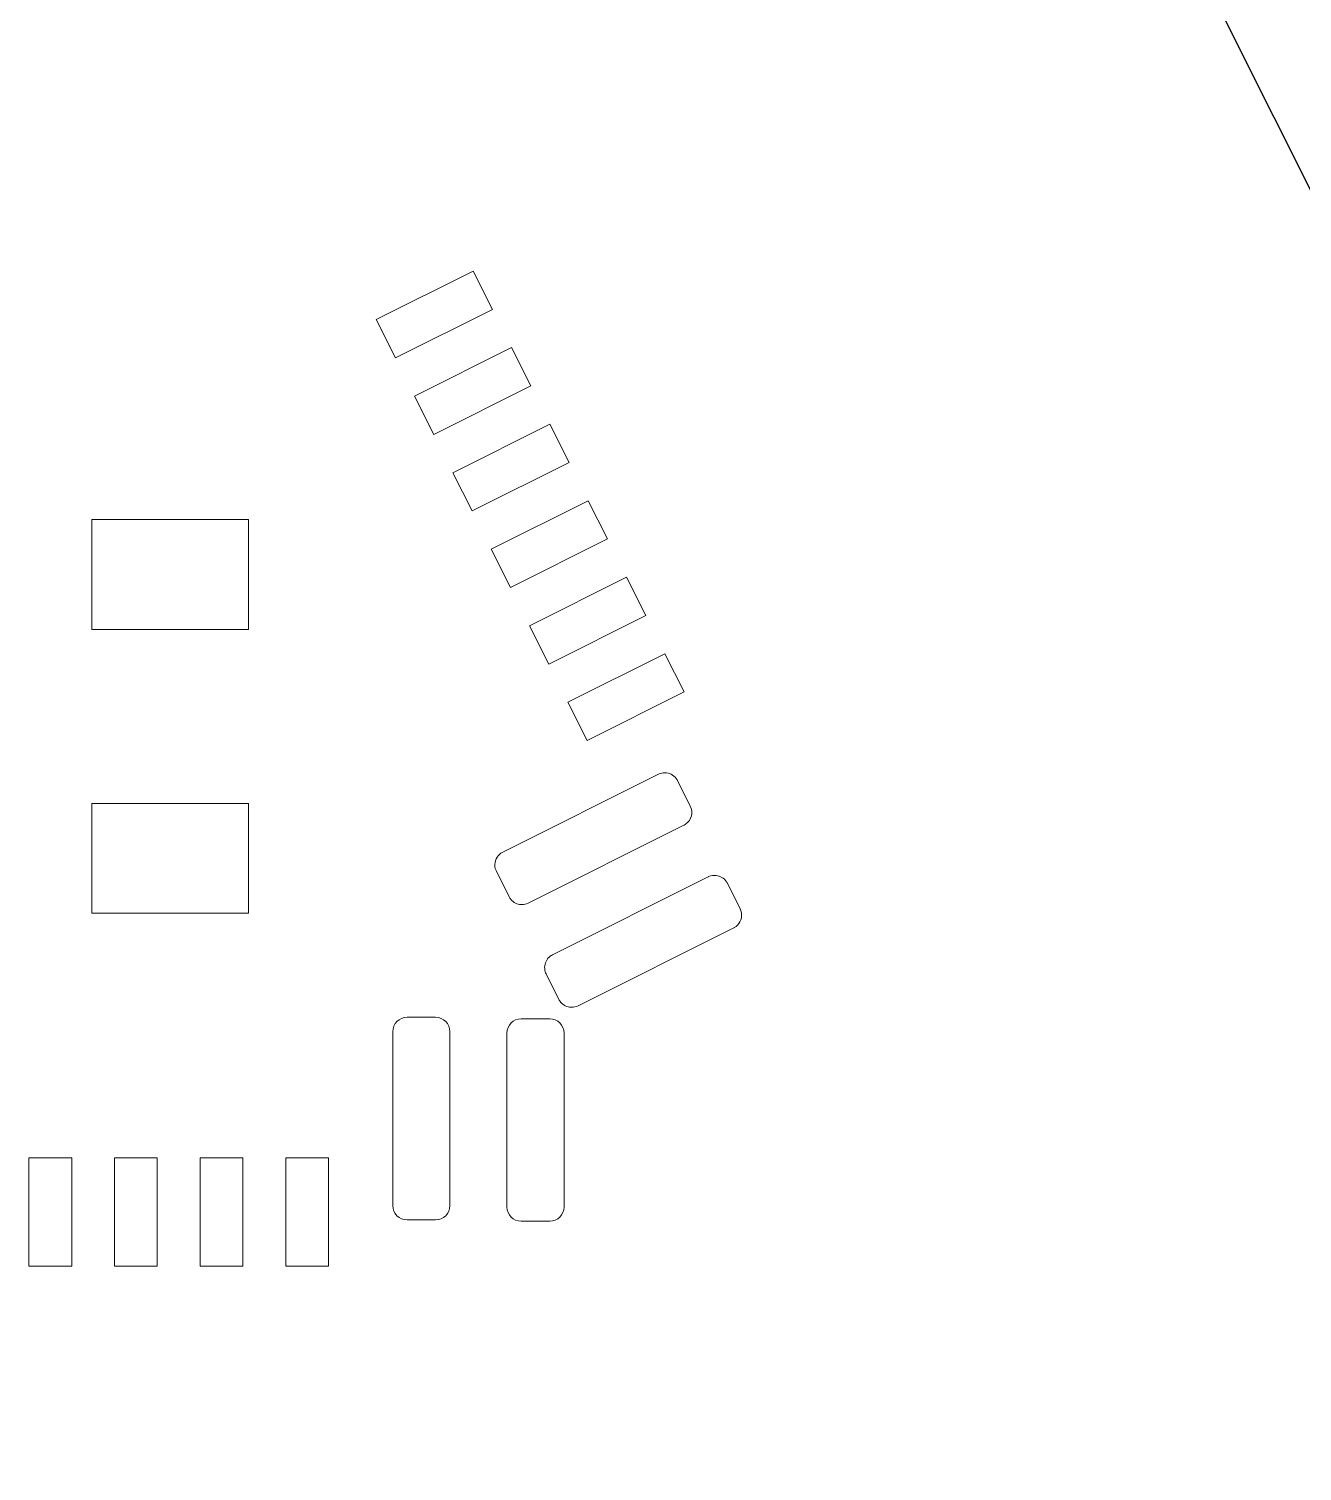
# Model space of a CAD drawing. Header units: inches. Extents: x 70 to 970, y -386 to 214.
# Drawn here: x 762.8 to 807.4, y 115.2 to 165.7 of the extents above; entities that cross this region are included whole.
import ezdxf

# ---------------------------------------------------------------- set-up
doc = ezdxf.new("R2010")
doc.units = ezdxf.units.IN
doc.header["$MEASUREMENT"] = 0

msp = doc.modelspace()

# ---------------------------------------------------------------- linework, layer by layer
at = {"color": 5}
msp.add_line((790.389, 194.625), (836.601, 102.344), dxfattribs=at)
at = {"color": 1, "lineweight": 0}
for p, q in [((778.361, 157.225), (774.963, 155.524)), ((779.033, 155.884), (778.361, 157.225)), ((775.635, 154.182), (779.033, 155.884)), ((774.963, 155.524), (775.635, 154.182)), ((779.704, 154.542), (776.307, 152.841)), ((780.376, 153.201), (779.704, 154.542)), ((776.978, 151.499), (780.376, 153.201)), ((776.307, 152.841), (776.978, 151.499)), ((781.048, 151.859), (777.65, 150.158)), ((781.719, 150.518), (781.048, 151.859)), ((778.321, 148.817), (781.719, 150.518)), ((777.65, 150.158), (778.321, 148.817)), ((782.391, 149.177), (778.993, 147.476)), ((783.063, 147.836), (782.391, 149.177)), ((770.488, 148.514), (764.989, 148.514)), ((764.989, 148.514), (764.989, 144.664)), ((770.488, 144.664), (770.488, 148.514)), ((779.665, 146.134), (783.063, 147.836)), ((778.993, 147.476), (779.665, 146.134)), ((783.734, 146.495), (780.336, 144.793)), ((784.406, 145.154), (783.734, 146.495)), ((781.008, 143.452), (784.406, 145.154)), ((764.989, 144.664), (770.488, 144.664)), ((780.336, 144.793), (781.008, 143.452)), ((785.078, 143.812), (781.68, 142.111)), ((785.749, 142.471), (785.078, 143.812)), ((781.68, 142.111), (782.351, 140.769)), ((782.351, 140.769), (785.749, 142.471)), ((770.488, 138.564), (764.989, 138.564)), ((764.989, 138.564), (764.989, 134.714)), ((770.488, 134.714), (770.488, 138.564)), ((764.989, 134.714), (770.488, 134.714)), ((764.288, 126.144), (762.788, 126.144)), ((762.788, 126.144), (762.788, 122.344)), ((764.288, 122.344), (764.288, 126.144)), ((767.287, 126.144), (765.787, 126.144)), ((765.787, 126.144), (765.787, 122.344)), ((767.287, 122.344), (767.287, 126.144)), ((770.287, 126.144), (768.787, 126.144)), ((768.787, 126.144), (768.787, 122.344)), ((770.287, 122.344), (770.287, 126.144)), ((773.288, 126.144), (771.788, 126.144)), ((771.788, 126.144), (771.788, 122.344)), ((773.288, 122.344), (773.288, 126.144)), ((762.788, 122.344), (764.288, 122.344)), ((765.787, 122.344), (767.287, 122.344)), ((768.787, 122.344), (770.287, 122.344)), ((771.788, 122.344), (773.288, 122.344))]:
    msp.add_line(p, q, dxfattribs=at)
for points in [[(779.395, 136.858), (779.395, 136.858), (784.847, 139.589), (784.847, 139.589)], [(784.847, 139.589), (784.867, 139.598), (784.886, 139.606), (784.906, 139.614)], [(784.906, 139.614), (784.906, 139.614), (784.906, 139.614), (784.907, 139.614)], [(784.907, 139.614), (784.907, 139.614), (784.907, 139.614), (784.907, 139.614)], [(784.907, 139.614), (784.907, 139.614), (784.907, 139.614), (784.907, 139.614)], [(784.907, 139.614), (784.907, 139.614), (784.907, 139.614), (784.908, 139.614)], [(784.908, 139.614), (784.908, 139.614), (784.908, 139.614), (784.909, 139.615)], [(784.909, 139.615), (784.909, 139.615), (784.909, 139.615), (784.909, 139.615)], [(784.909, 139.615), (784.909, 139.615), (784.909, 139.615), (784.91, 139.615)], [(784.91, 139.615), (784.91, 139.615), (784.911, 139.615), (784.911, 139.615)], [(784.911, 139.615), (784.983, 139.64), (785.058, 139.646), (785.13, 139.638)], [(785.13, 139.638), (785.13, 139.638), (785.13, 139.638), (785.13, 139.638)], [(785.13, 139.638), (785.131, 139.638), (785.131, 139.638), (785.131, 139.638)], [(785.131, 139.638), (785.131, 139.638), (785.131, 139.638), (785.131, 139.638)], [(785.131, 139.638), (785.284, 139.619), (785.425, 139.531), (785.505, 139.39)], [(785.505, 139.39), (785.505, 139.389), (785.506, 139.39), (785.506, 139.389)], [(785.506, 139.389), (785.507, 139.388), (785.507, 139.388), (785.507, 139.388)], [(785.507, 139.388), (785.507, 139.387), (785.507, 139.387), (785.507, 139.386)], [(785.507, 139.386), (785.507, 139.386), (785.507, 139.387), (785.508, 139.385)], [(785.508, 139.385), (785.508, 139.385), (785.508, 139.385), (785.509, 139.384)], [(785.509, 139.384), (785.509, 139.384), (785.509, 139.384), (785.509, 139.383)], [(785.509, 139.383), (785.509, 139.383), (785.509, 139.383), (785.51, 139.382)], [(785.51, 139.382), (785.51, 139.381), (785.509, 139.381), (785.511, 139.381)], [(785.51, 139.382), (785.51, 139.382), (785.51, 139.382), (785.51, 139.382)], [(785.511, 139.381), (785.511, 139.38), (785.511, 139.38), (785.511, 139.38)], [(785.511, 139.38), (785.511, 139.38), (785.511, 139.379), (785.511, 139.379)], [(785.511, 139.379), (785.511, 139.379), (785.512, 139.379), (785.512, 139.379)], [(785.512, 139.379), (785.512, 139.379), (785.512, 139.378), (785.512, 139.378)], [(785.512, 139.378), (785.512, 139.378), (785.512, 139.378), (785.512, 139.378)], [(785.512, 139.378), (785.512, 139.378), (785.512, 139.377), (785.512, 139.377)], [(785.512, 139.377), (785.512, 139.377), (785.513, 139.377), (785.513, 139.377)], [(785.513, 139.377), (785.513, 139.377), (785.512, 139.377), (785.513, 139.375)], [(785.513, 139.375), (785.513, 139.375), (785.513, 139.375), (785.513, 139.375)], [(785.513, 139.375), (785.513, 139.375), (785.514, 139.375), (785.514, 139.374)], [(785.514, 139.374), (785.514, 139.374), (785.514, 139.374), (785.514, 139.374)], [(785.514, 139.374), (785.514, 139.374), (785.514, 139.374), (785.514, 139.373)], [(785.514, 139.373), (785.514, 139.373), (785.515, 139.374), (785.515, 139.372)], [(785.515, 139.372), (785.515, 139.372), (785.515, 139.372), (785.515, 139.372)], [(785.515, 139.372), (785.515, 139.372), (785.515, 139.372), (785.515, 139.371)], [(785.515, 139.371), (785.516, 139.371), (785.516, 139.371), (785.516, 139.37)], [(785.516, 139.37), (785.516, 139.37), (785.516, 139.37), (785.516, 139.37)], [(785.516, 139.37), (785.516, 139.37), (785.516, 139.37), (785.517, 139.369)], [(785.517, 139.369), (785.517, 139.369), (785.517, 139.369), (785.517, 139.368)], [(785.517, 139.368), (785.517, 139.368), (785.517, 139.368), (785.517, 139.368)], [(785.517, 139.368), (785.517, 139.368), (785.518, 139.367), (785.518, 139.367)], [(785.518, 139.367), (785.518, 139.367), (785.518, 139.367), (785.518, 139.367)], [(785.518, 139.367), (785.518, 139.366), (785.518, 139.366), (785.518, 139.366)], [(785.518, 139.366), (785.518, 139.366), (785.518, 139.366), (785.519, 139.365)], [(785.519, 139.365), (785.519, 139.365), (785.519, 139.365), (785.519, 139.365)], [(785.519, 139.365), (785.519, 139.365), (785.965, 138.473), (785.965, 138.473)], [(785.966, 138.471), (786.077, 138.25), (786.008, 137.985), (785.815, 137.844)], [(785.965, 138.473), (785.965, 138.472), (785.966, 138.471), (785.966, 138.471)], [(785.743, 137.8), (785.743, 137.8), (780.289, 135.069), (780.289, 135.069)], [(785.744, 137.8), (785.744, 137.8), (785.743, 137.8), (785.743, 137.8)], [(785.743, 137.8), (785.743, 137.8), (785.743, 137.8), (785.743, 137.8)], [(785.745, 137.801), (785.745, 137.801), (785.744, 137.801), (785.744, 137.801)], [(785.744, 137.801), (785.744, 137.801), (785.744, 137.801), (785.744, 137.801)], [(785.744, 137.801), (785.744, 137.801), (785.744, 137.8), (785.744, 137.8)], [(785.746, 137.801), (785.746, 137.801), (785.746, 137.801), (785.745, 137.801)], [(785.745, 137.801), (785.745, 137.801), (785.745, 137.801), (785.745, 137.801)], [(785.745, 137.801), (785.745, 137.801), (785.745, 137.801), (785.745, 137.801)], [(785.747, 137.802), (785.747, 137.802), (785.747, 137.802), (785.746, 137.802)], [(785.746, 137.802), (785.746, 137.802), (785.746, 137.802), (785.746, 137.801)], [(785.748, 137.802), (785.747, 137.802), (785.747, 137.802), (785.747, 137.802)], [(785.749, 137.803), (785.749, 137.803), (785.749, 137.803), (785.748, 137.803)], [(785.748, 137.803), (785.748, 137.803), (785.748, 137.803), (785.748, 137.803)], [(785.748, 137.803), (785.748, 137.803), (785.748, 137.802), (785.748, 137.802)], [(785.75, 137.804), (785.749, 137.803), (785.749, 137.803), (785.749, 137.803)], [(785.751, 137.805), (785.751, 137.804), (785.751, 137.804), (785.75, 137.804)], [(785.75, 137.804), (785.75, 137.804), (785.75, 137.804), (785.75, 137.804)], [(785.752, 137.805), (785.752, 137.805), (785.751, 137.805), (785.751, 137.805)], [(785.751, 137.805), (785.751, 137.805), (785.751, 137.805), (785.751, 137.805)], [(785.753, 137.805), (785.753, 137.805), (785.752, 137.805), (785.752, 137.805)], [(785.752, 137.805), (785.752, 137.805), (785.752, 137.805), (785.752, 137.805)], [(785.754, 137.806), (785.754, 137.806), (785.753, 137.806), (785.753, 137.806)], [(785.753, 137.806), (785.753, 137.806), (785.753, 137.805), (785.753, 137.805)], [(785.753, 137.805), (785.753, 137.805), (785.753, 137.805), (785.753, 137.805)], [(785.755, 137.806), (785.755, 137.806), (785.754, 137.806), (785.754, 137.806)], [(785.754, 137.806), (785.754, 137.806), (785.754, 137.806), (785.754, 137.806)], [(785.754, 137.806), (785.754, 137.806), (785.754, 137.806), (785.754, 137.806)], [(785.756, 137.807), (785.756, 137.807), (785.756, 137.807), (785.755, 137.807)], [(785.755, 137.807), (785.755, 137.807), (785.755, 137.807), (785.755, 137.806)], [(785.755, 137.806), (785.755, 137.806), (785.755, 137.806), (785.755, 137.806)], [(785.757, 137.807), (785.757, 137.807), (785.757, 137.807), (785.756, 137.807)], [(785.756, 137.807), (785.756, 137.807), (785.756, 137.807), (785.756, 137.807)], [(785.756, 137.807), (785.756, 137.807), (785.756, 137.807), (785.756, 137.807)], [(785.758, 137.808), (785.758, 137.808), (785.758, 137.808), (785.757, 137.808)], [(785.757, 137.808), (785.757, 137.808), (785.757, 137.808), (785.757, 137.808)], [(785.757, 137.808), (785.757, 137.808), (785.757, 137.808), (785.757, 137.807)], [(785.759, 137.809), (785.759, 137.808), (785.759, 137.808), (785.758, 137.808)], [(785.758, 137.808), (785.758, 137.808), (785.758, 137.808), (785.758, 137.808)], [(785.76, 137.809), (785.759, 137.809), (785.759, 137.809), (785.759, 137.809)], [(785.761, 137.81), (785.761, 137.81), (785.761, 137.81), (785.76, 137.809)], [(785.76, 137.809), (785.76, 137.809), (785.76, 137.809), (785.76, 137.809)], [(785.762, 137.81), (785.761, 137.81), (785.761, 137.81), (785.761, 137.81)], [(785.763, 137.81), (785.762, 137.81), (785.762, 137.81), (785.762, 137.81)], [(785.764, 137.811), (785.764, 137.811), (785.764, 137.811), (785.763, 137.811)], [(785.763, 137.811), (785.763, 137.811), (785.764, 137.811), (785.763, 137.811)], [(785.763, 137.811), (785.763, 137.811), (785.763, 137.81), (785.763, 137.81)], [(785.765, 137.812), (785.764, 137.811), (785.764, 137.811), (785.764, 137.811)], [(785.764, 137.811), (785.764, 137.811), (785.764, 137.811), (785.764, 137.811)], [(785.766, 137.812), (785.766, 137.812), (785.765, 137.812), (785.765, 137.812)], [(785.765, 137.812), (785.765, 137.812), (785.765, 137.812), (785.765, 137.812)], [(785.765, 137.812), (785.765, 137.812), (785.765, 137.812), (785.765, 137.812)], [(785.767, 137.813), (785.766, 137.813), (785.766, 137.812), (785.766, 137.812)], [(785.768, 137.813), (785.767, 137.813), (785.767, 137.813), (785.767, 137.813)], [(785.767, 137.813), (785.767, 137.813), (785.767, 137.813), (785.767, 137.813)], [(785.767, 137.813), (785.767, 137.813), (785.767, 137.813), (785.767, 137.813)], [(785.769, 137.814), (785.768, 137.814), (785.768, 137.814), (785.768, 137.814)], [(785.768, 137.814), (785.768, 137.814), (785.768, 137.813), (785.768, 137.813)], [(785.77, 137.814), (785.769, 137.814), (785.769, 137.814), (785.769, 137.814)], [(785.769, 137.814), (785.769, 137.814), (785.769, 137.814), (785.769, 137.814)], [(785.769, 137.814), (785.769, 137.814), (785.769, 137.814), (785.769, 137.814)], [(785.771, 137.815), (785.77, 137.815), (785.77, 137.815), (785.77, 137.815)], [(785.77, 137.815), (785.77, 137.815), (785.77, 137.814), (785.77, 137.814)], [(785.772, 137.816), (785.771, 137.816), (785.771, 137.816), (785.771, 137.816)], [(785.771, 137.816), (785.771, 137.816), (785.771, 137.816), (785.771, 137.816)], [(785.771, 137.816), (785.771, 137.815), (785.771, 137.815), (785.771, 137.815)], [(785.773, 137.817), (785.773, 137.817), (785.772, 137.817), (785.772, 137.816)], [(785.772, 137.816), (785.772, 137.816), (785.772, 137.816), (785.772, 137.816)], [(785.774, 137.817), (785.773, 137.817), (785.773, 137.817), (785.773, 137.817)], [(785.775, 137.818), (785.774, 137.818), (785.774, 137.817), (785.774, 137.817)], [(785.774, 137.817), (785.774, 137.817), (785.774, 137.817), (785.774, 137.817)], [(785.774, 137.817), (785.774, 137.817), (785.774, 137.817), (785.774, 137.817)], [(785.776, 137.818), (785.775, 137.818), (785.775, 137.818), (785.775, 137.818)], [(785.775, 137.818), (785.775, 137.818), (785.775, 137.818), (785.775, 137.818)], [(785.777, 137.819), (785.776, 137.819), (785.776, 137.818), (785.776, 137.818)], [(785.776, 137.818), (785.776, 137.818), (785.776, 137.818), (785.776, 137.818)], [(785.778, 137.819), (785.777, 137.819), (785.777, 137.819), (785.777, 137.819)], [(785.777, 137.819), (785.777, 137.819), (785.777, 137.819), (785.777, 137.819)], [(785.777, 137.819), (785.777, 137.819), (785.777, 137.819), (785.777, 137.819)], [(785.779, 137.82), (785.778, 137.82), (785.778, 137.82), (785.778, 137.82)], [(785.778, 137.82), (785.778, 137.82), (785.778, 137.819), (785.778, 137.819)], [(785.78, 137.821), (785.78, 137.821), (785.78, 137.821), (785.779, 137.82)], [(785.779, 137.82), (785.779, 137.82), (785.779, 137.82), (785.779, 137.82)], [(785.779, 137.82), (785.779, 137.82), (785.779, 137.82), (785.779, 137.82)], [(785.781, 137.821), (785.781, 137.821), (785.781, 137.821), (785.78, 137.821)], [(785.78, 137.821), (785.78, 137.821), (785.78, 137.821), (785.78, 137.821)], [(785.782, 137.822), (785.782, 137.822), (785.782, 137.822), (785.781, 137.822)], [(785.781, 137.822), (785.781, 137.822), (785.781, 137.822), (785.781, 137.821)], [(785.783, 137.822), (785.783, 137.822), (785.783, 137.822), (785.782, 137.822)], [(785.782, 137.822), (785.782, 137.822), (785.782, 137.822), (785.782, 137.822)], [(785.784, 137.823), (785.784, 137.823), (785.784, 137.823), (785.783, 137.823)], [(785.783, 137.823), (785.783, 137.823), (785.783, 137.823), (785.783, 137.822)], [(785.785, 137.823), (785.785, 137.823), (785.785, 137.823), (785.784, 137.823)], [(785.784, 137.823), (785.784, 137.823), (785.784, 137.823), (785.784, 137.823)], [(785.786, 137.824), (785.786, 137.824), (785.786, 137.824), (785.785, 137.824)], [(785.785, 137.824), (785.785, 137.824), (785.785, 137.824), (785.785, 137.823)], [(785.787, 137.825), (785.786, 137.825), (785.786, 137.825), (785.786, 137.824)], [(785.786, 137.824), (785.786, 137.824), (785.786, 137.824), (785.786, 137.824)], [(785.788, 137.826), (785.788, 137.826), (785.787, 137.826), (785.787, 137.825)], [(785.787, 137.825), (785.787, 137.825), (785.787, 137.825), (785.787, 137.825)], [(785.787, 137.825), (785.787, 137.825), (785.787, 137.825), (785.787, 137.825)], [(785.789, 137.826), (785.789, 137.826), (785.788, 137.826), (785.788, 137.826)], [(785.788, 137.826), (785.788, 137.826), (785.788, 137.826), (785.788, 137.826)], [(785.788, 137.826), (785.788, 137.826), (785.788, 137.826), (785.788, 137.826)], [(785.79, 137.827), (785.79, 137.827), (785.789, 137.827), (785.789, 137.827)], [(785.789, 137.827), (785.789, 137.827), (785.789, 137.827), (785.789, 137.827)], [(785.789, 137.827), (785.789, 137.826), (785.789, 137.826), (785.789, 137.826)], [(785.791, 137.828), (785.791, 137.828), (785.79, 137.827), (785.79, 137.827)], [(785.79, 137.827), (785.79, 137.827), (785.79, 137.827), (785.79, 137.827)], [(785.79, 137.827), (785.79, 137.827), (785.79, 137.827), (785.79, 137.827)], [(785.792, 137.828), (785.791, 137.828), (785.791, 137.828), (785.791, 137.828)], [(785.791, 137.828), (785.791, 137.828), (785.791, 137.828), (785.791, 137.828)], [(785.793, 137.829), (785.793, 137.829), (785.793, 137.829), (785.792, 137.829)], [(785.792, 137.829), (785.792, 137.829), (785.792, 137.828), (785.792, 137.828)], [(785.794, 137.829), (785.794, 137.829), (785.794, 137.829), (785.793, 137.829)], [(785.795, 137.83), (785.794, 137.83), (785.794, 137.83), (785.794, 137.83)], [(785.794, 137.83), (785.794, 137.83), (785.794, 137.829), (785.794, 137.829)], [(785.796, 137.831), (785.796, 137.831), (785.795, 137.831), (785.795, 137.83)], [(785.795, 137.83), (785.795, 137.83), (785.795, 137.83), (785.795, 137.83)], [(785.797, 137.831), (785.797, 137.831), (785.797, 137.831), (785.796, 137.831)], [(785.796, 137.831), (785.796, 137.831), (785.796, 137.831), (785.796, 137.831)], [(785.796, 137.831), (785.796, 137.831), (785.796, 137.831), (785.796, 137.831)], [(785.798, 137.832), (785.798, 137.832), (785.797, 137.832), (785.797, 137.832)], [(785.797, 137.832), (785.797, 137.832), (785.797, 137.832), (785.797, 137.832)], [(785.797, 137.832), (785.797, 137.831), (785.797, 137.831), (785.797, 137.831)], [(785.799, 137.833), (785.798, 137.832), (785.798, 137.832), (785.798, 137.832)], [(785.798, 137.832), (785.798, 137.832), (785.798, 137.832), (785.798, 137.832)], [(785.8, 137.833), (785.799, 137.833), (785.799, 137.833), (785.799, 137.833)], [(785.799, 137.833), (785.799, 137.833), (785.799, 137.833), (785.799, 137.833)], [(785.801, 137.834), (785.801, 137.834), (785.801, 137.834), (785.8, 137.834)], [(785.8, 137.834), (785.8, 137.834), (785.8, 137.833), (785.8, 137.833)], [(785.802, 137.835), (785.801, 137.834), (785.801, 137.834), (785.801, 137.834)], [(785.801, 137.834), (785.801, 137.834), (785.801, 137.834), (785.801, 137.834)], [(785.803, 137.836), (785.803, 137.836), (785.802, 137.836), (785.802, 137.835)], [(785.802, 137.835), (785.802, 137.835), (785.802, 137.835), (785.802, 137.835)], [(785.802, 137.835), (785.802, 137.835), (785.802, 137.835), (785.802, 137.835)], [(785.804, 137.836), (785.804, 137.836), (785.803, 137.836), (785.803, 137.836)], [(785.803, 137.836), (785.803, 137.836), (785.803, 137.836), (785.803, 137.836)], [(785.805, 137.837), (785.804, 137.837), (785.804, 137.837), (785.804, 137.837)], [(785.804, 137.837), (785.804, 137.837), (785.804, 137.836), (785.804, 137.836)], [(785.804, 137.836), (785.804, 137.836), (785.804, 137.836), (785.804, 137.836)], [(785.806, 137.838), (785.805, 137.837), (785.805, 137.837), (785.805, 137.837)], [(785.805, 137.837), (785.805, 137.837), (785.805, 137.837), (785.805, 137.837)], [(785.807, 137.838), (785.807, 137.838), (785.807, 137.838), (785.806, 137.838)], [(785.806, 137.838), (785.806, 137.838), (785.806, 137.838), (785.806, 137.838)], [(785.808, 137.839), (785.808, 137.839), (785.808, 137.839), (785.807, 137.839)], [(785.807, 137.839), (785.807, 137.839), (785.807, 137.839), (785.807, 137.838)], [(785.809, 137.84), (785.809, 137.84), (785.808, 137.839), (785.808, 137.839)], [(785.808, 137.839), (785.808, 137.839), (785.808, 137.839), (785.808, 137.839)], [(785.81, 137.841), (785.81, 137.84), (785.81, 137.84), (785.809, 137.84)], [(785.809, 137.84), (785.809, 137.84), (785.809, 137.839), (785.809, 137.84)], [(785.811, 137.841), (785.81, 137.841), (785.81, 137.841), (785.81, 137.841)], [(785.812, 137.842), (785.812, 137.842), (785.811, 137.842), (785.811, 137.842)], [(785.811, 137.842), (785.811, 137.842), (785.812, 137.842), (785.811, 137.841)], [(785.813, 137.842), (785.813, 137.842), (785.812, 137.842), (785.812, 137.842)], [(785.812, 137.842), (785.812, 137.842), (785.812, 137.842), (785.812, 137.842)], [(785.814, 137.843), (785.814, 137.843), (785.813, 137.843), (785.813, 137.843)], [(785.813, 137.843), (785.813, 137.843), (785.813, 137.843), (785.813, 137.842)], [(785.815, 137.844), (785.814, 137.844), (785.814, 137.843), (785.814, 137.843)], [(779.117, 136.429), (779.124, 136.605), (779.224, 136.772), (779.393, 136.857)], [(779.393, 136.857), (779.394, 136.857), (779.394, 136.857), (779.395, 136.858)], [(779.117, 136.423), (779.117, 136.425), (779.117, 136.427), (779.117, 136.429)], [(779.117, 136.422), (779.117, 136.423), (779.117, 136.423), (779.117, 136.423)], [(779.117, 136.421), (779.117, 136.421), (779.117, 136.421), (779.117, 136.422)], [(779.117, 136.422), (779.117, 136.422), (779.117, 136.422), (779.117, 136.422)], [(779.117, 136.42), (779.117, 136.42), (779.117, 136.421), (779.117, 136.421)], [(779.117, 136.419), (779.117, 136.42), (779.117, 136.42), (779.117, 136.42)], [(779.117, 136.42), (779.117, 136.42), (779.117, 136.42), (779.117, 136.42)], [(779.117, 136.418), (779.117, 136.418), (779.117, 136.418), (779.117, 136.419)], [(779.117, 136.419), (779.117, 136.419), (779.117, 136.419), (779.117, 136.419)], [(779.117, 136.417), (779.117, 136.417), (779.117, 136.418), (779.117, 136.418)], [(779.117, 136.416), (779.117, 136.416), (779.117, 136.417), (779.117, 136.417)], [(779.117, 136.415), (779.117, 136.416), (779.117, 136.416), (779.117, 136.416)], [(779.117, 136.416), (779.117, 136.416), (779.117, 136.416), (779.117, 136.416)], [(779.117, 136.414), (779.117, 136.414), (779.117, 136.414), (779.117, 136.415)], [(779.117, 136.415), (779.117, 136.415), (779.117, 136.415), (779.117, 136.415)], [(779.117, 136.413), (779.117, 136.413), (779.117, 136.414), (779.117, 136.414)], [(779.117, 136.414), (779.117, 136.414), (779.117, 136.414), (779.117, 136.414)], [(779.117, 136.412), (779.117, 136.412), (779.117, 136.412), (779.117, 136.413)], [(779.117, 136.413), (779.117, 136.413), (779.117, 136.413), (779.117, 136.413)], [(779.117, 136.413), (779.117, 136.413), (779.117, 136.413), (779.117, 136.413)], [(779.117, 136.411), (779.117, 136.411), (779.117, 136.411), (779.117, 136.412)], [(779.117, 136.412), (779.117, 136.412), (779.117, 136.412), (779.117, 136.412)], [(779.117, 136.41), (779.117, 136.411), (779.117, 136.411), (779.117, 136.411)], [(779.117, 136.409), (779.117, 136.409), (779.117, 136.41), (779.117, 136.41)], [(779.117, 136.41), (779.117, 136.41), (779.117, 136.41), (779.117, 136.41)], [(779.117, 136.41), (779.117, 136.41), (779.117, 136.41), (779.117, 136.41)], [(779.117, 136.408), (779.117, 136.408), (779.117, 136.408), (779.117, 136.409)], [(779.117, 136.409), (779.117, 136.409), (779.117, 136.409), (779.117, 136.409)], [(779.117, 136.409), (779.117, 136.409), (779.117, 136.409), (779.117, 136.409)], [(779.117, 136.407), (779.117, 136.408), (779.117, 136.408), (779.117, 136.408)], [(779.117, 136.408), (779.117, 136.408), (779.117, 136.408), (779.117, 136.408)], [(779.117, 136.406), (779.117, 136.406), (779.117, 136.407), (779.117, 136.407)], [(779.117, 136.407), (779.117, 136.407), (779.117, 136.407), (779.117, 136.407)], [(779.117, 136.405), (779.117, 136.405), (779.117, 136.406), (779.117, 136.406)], [(779.117, 136.406), (779.117, 136.406), (779.117, 136.406), (779.117, 136.406)], [(779.117, 136.406), (779.117, 136.406), (779.117, 136.406), (779.117, 136.406)], [(779.117, 136.404), (779.117, 136.404), (779.117, 136.404), (779.117, 136.405)], [(779.117, 136.405), (779.117, 136.405), (779.117, 136.405), (779.117, 136.405)], [(779.117, 136.405), (779.117, 136.405), (779.117, 136.405), (779.117, 136.405)], [(779.117, 136.403), (779.117, 136.404), (779.117, 136.404), (779.117, 136.404)], [(779.117, 136.402), (779.117, 136.402), (779.117, 136.403), (779.117, 136.403)], [(779.117, 136.403), (779.117, 136.403), (779.117, 136.403), (779.117, 136.403)], [(779.117, 136.403), (779.117, 136.403), (779.117, 136.403), (779.117, 136.403)], [(779.117, 136.401), (779.117, 136.401), (779.117, 136.401), (779.117, 136.402)], [(779.117, 136.402), (779.117, 136.402), (779.117, 136.402), (779.117, 136.402)], [(779.117, 136.4), (779.117, 136.4), (779.117, 136.4), (779.117, 136.401)], [(779.117, 136.401), (779.117, 136.401), (779.117, 136.401), (779.117, 136.401)], [(779.117, 136.399), (779.117, 136.399), (779.117, 136.4), (779.117, 136.4)], [(779.117, 136.4), (779.117, 136.4), (779.117, 136.4), (779.117, 136.4)], [(779.117, 136.398), (779.117, 136.398), (779.117, 136.398), (779.117, 136.399)], [(779.117, 136.399), (779.117, 136.399), (779.117, 136.399), (779.117, 136.399)], [(779.117, 136.399), (779.117, 136.399), (779.117, 136.399), (779.117, 136.399)], [(779.117, 136.397), (779.117, 136.397), (779.117, 136.397), (779.117, 136.398)], [(779.117, 136.398), (779.117, 136.398), (779.117, 136.398), (779.117, 136.398)], [(779.117, 136.396), (779.117, 136.396), (779.117, 136.396), (779.117, 136.397)], [(779.117, 136.395), (779.117, 136.395), (779.117, 136.396), (779.117, 136.396)], [(779.117, 136.396), (779.117, 136.396), (779.117, 136.396), (779.117, 136.396)], [(779.117, 136.394), (779.117, 136.395), (779.117, 136.395), (779.117, 136.395)], [(779.117, 136.395), (779.117, 136.395), (779.117, 136.395), (779.117, 136.395)], [(779.117, 136.393), (779.117, 136.393), (779.117, 136.393), (779.117, 136.394)], [(779.117, 136.394), (779.117, 136.394), (779.117, 136.394), (779.117, 136.394)], [(779.117, 136.391), (779.117, 136.392), (779.117, 136.392), (779.117, 136.393)], [(779.118, 136.388), (779.118, 136.389), (779.117, 136.39), (779.117, 136.391)], [(779.117, 136.391), (779.117, 136.391), (779.117, 136.391), (779.117, 136.391)], [(779.17, 136.186), (779.138, 136.251), (779.12, 136.32), (779.118, 136.388)], [(779.171, 136.185), (779.17, 136.185), (779.17, 136.186), (779.17, 136.186)], [(779.617, 135.293), (779.617, 135.293), (779.171, 136.185), (779.171, 136.185)], [(786.616, 136), (786.698, 136.036), (786.784, 136.047), (786.866, 136.04)], [(786.866, 136.04), (786.866, 136.04), (786.867, 136.04), (786.867, 136.04)], [(786.867, 136.04), (786.867, 136.04), (786.866, 136.04), (786.868, 136.04)], [(786.868, 136.04), (787.013, 136.025), (787.149, 135.947), (787.234, 135.819)], [(781.141, 133.258), (781.141, 133.258), (786.594, 135.99), (786.594, 135.99)], [(786.594, 135.99), (786.594, 135.99), (786.594, 135.99), (786.594, 135.99)], [(786.594, 135.99), (786.594, 135.99), (786.594, 135.99), (786.595, 135.99)], [(786.595, 135.99), (786.595, 135.99), (786.596, 135.99), (786.596, 135.99)], [(786.596, 135.99), (786.596, 135.99), (786.596, 135.99), (786.596, 135.991)], [(786.596, 135.991), (786.596, 135.991), (786.596, 135.991), (786.597, 135.991)], [(786.597, 135.991), (786.597, 135.991), (786.597, 135.991), (786.597, 135.991)], [(786.597, 135.991), (786.597, 135.991), (786.598, 135.991), (786.598, 135.991)], [(786.598, 135.991), (786.598, 135.991), (786.598, 135.992), (786.598, 135.992)], [(786.598, 135.992), (786.599, 135.992), (786.599, 135.992), (786.599, 135.992)], [(786.6, 135.992), (786.6, 135.992), (786.599, 135.993), (786.601, 135.993)], [(786.599, 135.992), (786.599, 135.992), (786.599, 135.992), (786.6, 135.992)], [(786.601, 135.993), (786.601, 135.993), (786.601, 135.993), (786.601, 135.993)], [(786.601, 135.993), (786.601, 135.993), (786.602, 135.993), (786.602, 135.993)], [(786.602, 135.993), (786.602, 135.993), (786.602, 135.994), (786.602, 135.994)], [(786.602, 135.994), (786.602, 135.994), (786.602, 135.994), (786.603, 135.994)], [(786.603, 135.994), (786.603, 135.994), (786.603, 135.994), (786.603, 135.994)], [(786.603, 135.994), (786.603, 135.994), (786.603, 135.994), (786.603, 135.994)], [(786.603, 135.994), (786.604, 135.994), (786.604, 135.994), (786.604, 135.994)], [(786.604, 135.994), (786.604, 135.994), (786.604, 135.994), (786.604, 135.995)], [(786.604, 135.995), (786.604, 135.995), (786.605, 135.995), (786.605, 135.995)], [(786.605, 135.995), (786.605, 135.995), (786.605, 135.995), (786.605, 135.995)], [(786.605, 135.995), (786.606, 135.995), (786.605, 135.995), (786.606, 135.995)], [(786.606, 135.995), (786.606, 135.995), (786.607, 135.995), (786.607, 135.996)], [(786.607, 135.996), (786.607, 135.996), (786.607, 135.996), (786.607, 135.996)], [(786.607, 135.996), (786.607, 135.996), (786.607, 135.996), (786.608, 135.996)], [(786.608, 135.996), (786.608, 135.996), (786.608, 135.997), (786.608, 135.997)], [(786.608, 135.997), (786.608, 135.997), (786.609, 135.997), (786.609, 135.997)], [(786.608, 135.996), (786.608, 135.996), (786.608, 135.996), (786.608, 135.996)], [(786.609, 135.997), (786.609, 135.997), (786.609, 135.997), (786.609, 135.997)], [(786.609, 135.997), (786.609, 135.997), (786.609, 135.997), (786.61, 135.997)], [(786.61, 135.997), (786.61, 135.997), (786.61, 135.998), (786.61, 135.998)], [(786.61, 135.998), (786.611, 135.998), (786.611, 135.998), (786.611, 135.998)], [(786.61, 135.997), (786.61, 135.997), (786.61, 135.997), (786.61, 135.997)], [(786.611, 135.998), (786.611, 135.998), (786.611, 135.998), (786.611, 135.998)], [(786.611, 135.998), (786.611, 135.998), (786.612, 135.998), (786.612, 135.998)], [(786.612, 135.998), (786.613, 135.999), (786.613, 135.999), (786.613, 135.999)], [(786.612, 135.998), (786.612, 135.998), (786.612, 135.998), (786.612, 135.998)], [(786.613, 135.999), (786.613, 135.999), (786.613, 135.999), (786.613, 135.999)], [(786.615, 136), (786.615, 136), (786.615, 136), (786.615, 136)], [(786.615, 136), (786.615, 136), (786.616, 136), (786.616, 136)], [(787.234, 135.819), (787.235, 135.819), (787.235, 135.818), (787.235, 135.818)], [(787.235, 135.818), (787.235, 135.818), (787.235, 135.818), (787.236, 135.817)], [(787.236, 135.817), (787.236, 135.817), (787.236, 135.817), (787.236, 135.817)], [(787.236, 135.817), (787.236, 135.817), (787.236, 135.817), (787.236, 135.816)], [(787.236, 135.816), (787.236, 135.816), (787.237, 135.816), (787.237, 135.815)], [(787.237, 135.815), (787.237, 135.815), (787.237, 135.815), (787.237, 135.815)], [(787.237, 135.815), (787.237, 135.815), (787.237, 135.815), (787.237, 135.815)], [(787.237, 135.815), (787.237, 135.814), (787.237, 135.814), (787.237, 135.814)], [(787.237, 135.814), (787.238, 135.814), (787.238, 135.814), (787.238, 135.814)], [(787.238, 135.814), (787.238, 135.814), (787.238, 135.813), (787.238, 135.813)], [(787.238, 135.813), (787.239, 135.813), (787.238, 135.812), (787.239, 135.812)], [(787.239, 135.812), (787.239, 135.812), (787.239, 135.812), (787.239, 135.812)], [(787.239, 135.812), (787.239, 135.812), (787.239, 135.812), (787.239, 135.811)], [(787.239, 135.811), (787.239, 135.811), (787.24, 135.811), (787.24, 135.811)], [(787.24, 135.811), (787.24, 135.81), (787.24, 135.81), (787.24, 135.81)], [(787.24, 135.81), (787.24, 135.81), (787.24, 135.81), (787.241, 135.809)], [(787.241, 135.809), (787.241, 135.809), (787.241, 135.809), (787.241, 135.808)], [(787.241, 135.808), (787.241, 135.808), (787.241, 135.808), (787.241, 135.808)], [(787.241, 135.808), (787.241, 135.808), (787.242, 135.807), (787.242, 135.807)], [(787.242, 135.807), (787.242, 135.807), (787.242, 135.807), (787.242, 135.807)], [(787.242, 135.807), (787.242, 135.807), (787.243, 135.807), (787.243, 135.806)], [(787.243, 135.806), (787.243, 135.806), (787.242, 135.806), (787.243, 135.805)], [(787.243, 135.805), (787.243, 135.805), (787.243, 135.805), (787.243, 135.805)], [(787.243, 135.805), (787.244, 135.804), (787.244, 135.805), (787.244, 135.804)], [(787.244, 135.804), (787.244, 135.804), (787.244, 135.804), (787.244, 135.803)], [(787.244, 135.803), (787.244, 135.803), (787.244, 135.803), (787.245, 135.803)], [(787.245, 135.803), (787.245, 135.802), (787.245, 135.802), (787.245, 135.802)], [(787.245, 135.802), (787.245, 135.802), (787.246, 135.801), (787.246, 135.801)], [(787.246, 135.801), (787.246, 135.801), (787.246, 135.8), (787.246, 135.8)], [(787.246, 135.8), (787.246, 135.8), (787.246, 135.8), (787.246, 135.8)], [(787.246, 135.8), (787.246, 135.8), (787.247, 135.8), (787.247, 135.799)], [(787.247, 135.799), (787.247, 135.799), (787.246, 135.8), (787.247, 135.798)], [(787.247, 135.798), (787.248, 135.798), (787.248, 135.797), (787.248, 135.797)], [(787.248, 135.797), (787.248, 135.797), (787.248, 135.797), (787.248, 135.796)], [(787.248, 135.796), (787.249, 135.796), (787.249, 135.795), (787.249, 135.795)], [(787.249, 135.795), (787.249, 135.795), (787.249, 135.795), (787.249, 135.795)], [(787.249, 135.795), (787.249, 135.795), (787.25, 135.794), (787.25, 135.794)], [(787.25, 135.794), (787.25, 135.794), (787.25, 135.794), (787.25, 135.794)], [(787.25, 135.794), (787.25, 135.794), (787.25, 135.794), (787.251, 135.793)], [(787.251, 135.793), (787.251, 135.792), (787.251, 135.792), (787.251, 135.792)], [(787.251, 135.792), (787.251, 135.792), (787.251, 135.792), (787.251, 135.792)], [(787.251, 135.792), (787.251, 135.791), (787.252, 135.791), (787.252, 135.791)], [(787.252, 135.791), (787.252, 135.79), (787.252, 135.79), (787.253, 135.789)], [(787.253, 135.789), (787.253, 135.789), (787.253, 135.789), (787.253, 135.789)], [(787.253, 135.789), (787.253, 135.788), (787.253, 135.789), (787.254, 135.788)], [(787.254, 135.788), (787.254, 135.788), (787.254, 135.787), (787.254, 135.787)], [(787.254, 135.787), (787.254, 135.787), (787.254, 135.787), (787.254, 135.786)], [(787.254, 135.786), (787.254, 135.786), (787.255, 135.786), (787.255, 135.786)], [(787.255, 135.786), (787.255, 135.786), (787.254, 135.786), (787.255, 135.785)], [(787.255, 135.785), (787.255, 135.784), (787.256, 135.784), (787.256, 135.784)], [(787.256, 135.784), (787.256, 135.784), (787.255, 135.783), (787.256, 135.783)], [(787.256, 135.783), (787.256, 135.783), (787.256, 135.783), (787.256, 135.783)], [(787.256, 135.783), (787.257, 135.782), (787.257, 135.782), (787.257, 135.782)], [(787.257, 135.782), (787.257, 135.782), (787.257, 135.782), (787.257, 135.782)], [(787.257, 135.782), (787.257, 135.781), (787.257, 135.781), (787.257, 135.781)], [(787.257, 135.781), (787.257, 135.781), (787.257, 135.781), (787.257, 135.781)], [(787.257, 135.781), (787.258, 135.78), (787.258, 135.779), (787.258, 135.779)], [(787.258, 135.779), (787.258, 135.779), (787.258, 135.779), (787.258, 135.779)], [(787.258, 135.779), (787.258, 135.779), (787.258, 135.778), (787.258, 135.778)], [(787.258, 135.778), (787.259, 135.778), (787.259, 135.779), (787.259, 135.777)], [(787.259, 135.777), (787.259, 135.777), (787.259, 135.777), (787.259, 135.777)], [(787.259, 135.777), (787.259, 135.777), (787.259, 135.777), (787.26, 135.776)], [(787.26, 135.776), (787.26, 135.776), (787.26, 135.776), (787.26, 135.775)], [(787.26, 135.775), (787.26, 135.775), (787.26, 135.775), (787.26, 135.775)], [(787.26, 135.775), (787.26, 135.775), (787.26, 135.775), (787.261, 135.774)], [(787.261, 135.774), (787.261, 135.774), (787.261, 135.775), (787.261, 135.773)], [(787.261, 135.773), (787.261, 135.773), (787.261, 135.773), (787.261, 135.773)], [(787.261, 135.773), (787.261, 135.773), (787.261, 135.773), (787.262, 135.772)], [(787.262, 135.772), (787.262, 135.772), (787.262, 135.772), (787.262, 135.771)], [(787.262, 135.771), (787.262, 135.771), (787.262, 135.771), (787.262, 135.771)], [(787.262, 135.771), (787.262, 135.771), (787.263, 135.771), (787.263, 135.771)], [(787.263, 135.771), (787.263, 135.77), (787.263, 135.769), (787.263, 135.769)], [(787.263, 135.769), (787.264, 135.769), (787.264, 135.769), (787.264, 135.769)], [(787.264, 135.769), (787.264, 135.769), (787.264, 135.768), (787.264, 135.768)], [(787.264, 135.768), (787.264, 135.768), (787.264, 135.768), (787.264, 135.768)], [(787.264, 135.768), (787.264, 135.768), (787.264, 135.767), (787.264, 135.767)], [(787.264, 135.767), (787.265, 135.767), (787.265, 135.767), (787.265, 135.767)], [(787.265, 135.767), (787.265, 135.767), (787.265, 135.767), (787.265, 135.766)], [(787.265, 135.766), (787.265, 135.766), (787.265, 135.766), (787.265, 135.766)], [(787.265, 135.766), (787.265, 135.766), (787.712, 134.872), (787.712, 134.872)], [(779.617, 135.292), (779.617, 135.292), (779.617, 135.293), (779.617, 135.293)], [(779.678, 135.199), (779.655, 135.227), (779.634, 135.258), (779.617, 135.292)], [(779.678, 135.198), (779.678, 135.199), (779.678, 135.199), (779.678, 135.199)], [(779.679, 135.198), (779.679, 135.198), (779.679, 135.198), (779.678, 135.198)], [(779.679, 135.197), (779.679, 135.197), (779.679, 135.198), (779.679, 135.198)], [(779.68, 135.197), (779.68, 135.197), (779.68, 135.197), (779.679, 135.197)], [(779.679, 135.197), (779.679, 135.197), (779.679, 135.197), (779.679, 135.197)], [(779.681, 135.196), (779.681, 135.196), (779.68, 135.195), (779.68, 135.197)], [(779.681, 135.195), (779.681, 135.196), (779.681, 135.196), (779.681, 135.196)], [(780.031, 135.017), (779.897, 135.026), (779.77, 135.089), (779.681, 135.195)], [(779.681, 135.195), (779.681, 135.195), (779.681, 135.195), (779.681, 135.195)], [(780.032, 135.017), (780.032, 135.017), (780.032, 135.017), (780.031, 135.017)], [(780.031, 135.017), (780.031, 135.017), (780.031, 135.017), (780.031, 135.017)], [(780.065, 135.016), (780.054, 135.016), (780.043, 135.016), (780.032, 135.017)], [(780.285, 135.067), (780.214, 135.032), (780.139, 135.016), (780.065, 135.016)], [(780.286, 135.067), (780.285, 135.067), (780.285, 135.067), (780.285, 135.067)], [(780.287, 135.068), (780.287, 135.068), (780.286, 135.068), (780.286, 135.068)], [(780.286, 135.068), (780.286, 135.068), (780.286, 135.067), (780.286, 135.067)], [(780.288, 135.068), (780.287, 135.068), (780.287, 135.068), (780.287, 135.068)], [(780.289, 135.069), (780.289, 135.069), (780.288, 135.069), (780.288, 135.069)], [(780.288, 135.069), (780.288, 135.069), (780.288, 135.068), (780.288, 135.068)], [(787.763, 134.695), (787.781, 134.502), (787.685, 134.309), (787.507, 134.21)], [(787.712, 134.872), (787.712, 134.872), (787.712, 134.872), (787.712, 134.872)], [(787.712, 134.872), (787.712, 134.872), (787.713, 134.871), (787.713, 134.871)], [(787.713, 134.871), (787.713, 134.871), (787.713, 134.871), (787.713, 134.87)], [(787.713, 134.87), (787.713, 134.87), (787.713, 134.87), (787.713, 134.87)], [(787.713, 134.87), (787.713, 134.869), (787.714, 134.869), (787.714, 134.869)], [(787.714, 134.869), (787.736, 134.823), (787.751, 134.776), (787.759, 134.729)], [(787.759, 134.729), (787.759, 134.729), (787.759, 134.728), (787.759, 134.728)], [(787.759, 134.728), (787.759, 134.728), (787.759, 134.728), (787.759, 134.727)], [(787.759, 134.727), (787.759, 134.727), (787.759, 134.727), (787.759, 134.727)], [(787.759, 134.727), (787.759, 134.726), (787.759, 134.726), (787.759, 134.726)], [(787.759, 134.726), (787.759, 134.726), (787.759, 134.726), (787.759, 134.726)], [(787.759, 134.726), (787.759, 134.726), (787.759, 134.725), (787.759, 134.725)], [(787.759, 134.725), (787.76, 134.725), (787.76, 134.725), (787.76, 134.724)], [(787.76, 134.724), (787.76, 134.724), (787.76, 134.724), (787.76, 134.724)], [(787.76, 134.724), (787.76, 134.723), (787.76, 134.723), (787.76, 134.723)], [(787.76, 134.723), (787.76, 134.723), (787.76, 134.723), (787.76, 134.723)], [(787.76, 134.723), (787.76, 134.723), (787.76, 134.722), (787.76, 134.722)], [(787.76, 134.722), (787.76, 134.722), (787.76, 134.722), (787.76, 134.722)], [(787.76, 134.722), (787.76, 134.722), (787.76, 134.721), (787.76, 134.721)], [(787.76, 134.721), (787.76, 134.721), (787.76, 134.721), (787.76, 134.72)], [(787.76, 134.72), (787.76, 134.72), (787.76, 134.721), (787.76, 134.72)], [(787.76, 134.72), (787.76, 134.72), (787.76, 134.72), (787.76, 134.719)], [(787.76, 134.719), (787.76, 134.719), (787.76, 134.719), (787.76, 134.719)], [(787.76, 134.719), (787.76, 134.719), (787.76, 134.719), (787.76, 134.719)], [(787.76, 134.719), (787.76, 134.719), (787.76, 134.718), (787.76, 134.718)], [(787.76, 134.718), (787.76, 134.718), (787.76, 134.718), (787.76, 134.718)], [(787.76, 134.718), (787.761, 134.718), (787.761, 134.718), (787.761, 134.717)], [(787.761, 134.717), (787.761, 134.717), (787.761, 134.717), (787.761, 134.717)], [(787.761, 134.717), (787.761, 134.717), (787.761, 134.717), (787.761, 134.716)], [(787.761, 134.716), (787.761, 134.716), (787.761, 134.716), (787.761, 134.716)], [(787.761, 134.716), (787.761, 134.716), (787.761, 134.716), (787.761, 134.716)], [(787.761, 134.716), (787.761, 134.716), (787.761, 134.715), (787.761, 134.715)], [(787.761, 134.715), (787.761, 134.715), (787.761, 134.715), (787.761, 134.715)], [(787.761, 134.715), (787.761, 134.715), (787.761, 134.715), (787.761, 134.715)], [(787.761, 134.715), (787.761, 134.714), (787.761, 134.714), (787.761, 134.714)], [(787.761, 134.714), (787.761, 134.714), (787.761, 134.714), (787.761, 134.714)], [(787.761, 134.714), (787.761, 134.714), (787.761, 134.714), (787.761, 134.713)], [(787.761, 134.713), (787.761, 134.713), (787.761, 134.714), (787.761, 134.713)], [(787.761, 134.713), (787.761, 134.713), (787.761, 134.712), (787.761, 134.712)], [(787.761, 134.712), (787.761, 134.712), (787.761, 134.712), (787.761, 134.712)], [(787.761, 134.712), (787.761, 134.712), (787.761, 134.712), (787.761, 134.712)], [(787.761, 134.712), (787.761, 134.712), (787.761, 134.711), (787.761, 134.711)], [(787.761, 134.711), (787.761, 134.711), (787.761, 134.711), (787.761, 134.711)], [(787.761, 134.711), (787.761, 134.71), (787.761, 134.71), (787.761, 134.71)], [(787.761, 134.71), (787.762, 134.71), (787.762, 134.71), (787.762, 134.71)], [(787.762, 134.71), (787.762, 134.71), (787.762, 134.71), (787.762, 134.709)], [(787.762, 134.709), (787.762, 134.709), (787.762, 134.709), (787.762, 134.709)], [(787.762, 134.709), (787.762, 134.709), (787.762, 134.709), (787.762, 134.709)], [(787.762, 134.709), (787.762, 134.709), (787.762, 134.708), (787.762, 134.708)], [(787.762, 134.708), (787.762, 134.708), (787.762, 134.708), (787.762, 134.708)], [(787.762, 134.708), (787.762, 134.708), (787.762, 134.708), (787.762, 134.708)], [(787.762, 134.708), (787.762, 134.707), (787.762, 134.707), (787.762, 134.707)], [(787.762, 134.707), (787.762, 134.707), (787.762, 134.707), (787.762, 134.707)], [(787.762, 134.707), (787.762, 134.706), (787.762, 134.706), (787.762, 134.706)], [(787.762, 134.706), (787.762, 134.706), (787.762, 134.706), (787.762, 134.706)], [(787.762, 134.706), (787.762, 134.706), (787.762, 134.706), (787.762, 134.705)], [(787.762, 134.705), (787.762, 134.705), (787.762, 134.705), (787.762, 134.705)], [(787.762, 134.705), (787.762, 134.705), (787.762, 134.705), (787.762, 134.705)], [(787.762, 134.705), (787.762, 134.705), (787.762, 134.704), (787.762, 134.704)], [(787.762, 134.704), (787.762, 134.704), (787.762, 134.704), (787.762, 134.703)], [(787.762, 134.703), (787.762, 134.703), (787.762, 134.703), (787.762, 134.703)], [(787.762, 134.703), (787.762, 134.702), (787.762, 134.702), (787.762, 134.702)], [(787.762, 134.702), (787.762, 134.702), (787.762, 134.702), (787.762, 134.702)], [(787.762, 134.702), (787.762, 134.702), (787.763, 134.701), (787.763, 134.701)], [(787.763, 134.701), (787.763, 134.7), (787.763, 134.7), (787.763, 134.7)], [(787.763, 134.7), (787.763, 134.7), (787.763, 134.7), (787.763, 134.699)], [(787.763, 134.699), (787.763, 134.699), (787.763, 134.699), (787.763, 134.699)], [(787.763, 134.699), (787.763, 134.698), (787.763, 134.698), (787.763, 134.698)], [(787.763, 134.698), (787.763, 134.698), (787.763, 134.697), (787.763, 134.697)], [(787.763, 134.697), (787.763, 134.697), (787.763, 134.697), (787.763, 134.696)], [(787.763, 134.696), (787.763, 134.696), (787.763, 134.696), (787.763, 134.696)], [(787.763, 134.696), (787.763, 134.695), (787.763, 134.695), (787.763, 134.695)], [(787.489, 134.201), (787.489, 134.201), (782.035, 131.47), (782.035, 131.47)], [(787.49, 134.201), (787.49, 134.201), (787.489, 134.201), (787.489, 134.201)], [(787.491, 134.202), (787.491, 134.202), (787.49, 134.202), (787.49, 134.202)], [(787.49, 134.202), (787.49, 134.202), (787.49, 134.201), (787.49, 134.201)], [(787.49, 134.201), (787.49, 134.201), (787.49, 134.201), (787.49, 134.201)], [(787.492, 134.202), (787.492, 134.202), (787.491, 134.202), (787.491, 134.202)], [(787.491, 134.202), (787.491, 134.202), (787.491, 134.202), (787.491, 134.202)], [(787.491, 134.202), (787.491, 134.202), (787.491, 134.202), (787.491, 134.202)], [(787.493, 134.203), (787.493, 134.203), (787.493, 134.203), (787.492, 134.203)], [(787.492, 134.203), (787.492, 134.203), (787.492, 134.203), (787.492, 134.202)], [(787.492, 134.202), (787.492, 134.202), (787.492, 134.202), (787.492, 134.202)], [(787.494, 134.203), (787.494, 134.203), (787.494, 134.203), (787.493, 134.203)], [(787.493, 134.203), (787.493, 134.203), (787.493, 134.203), (787.493, 134.203)], [(787.495, 134.204), (787.494, 134.204), (787.494, 134.203), (787.494, 134.203)], [(787.495, 134.204), (787.495, 134.204), (787.495, 134.204), (787.495, 134.204)], [(787.495, 134.204), (787.495, 134.204), (787.495, 134.204), (787.495, 134.204)], [(787.495, 134.204), (787.495, 134.204), (787.495, 134.204), (787.495, 134.204)], [(787.498, 134.205), (787.497, 134.205), (787.497, 134.205), (787.497, 134.205)], [(787.499, 134.206), (787.498, 134.206), (787.498, 134.206), (787.498, 134.206)], [(787.498, 134.206), (787.498, 134.206), (787.498, 134.205), (787.498, 134.205)], [(787.5, 134.206), (787.499, 134.206), (787.499, 134.206), (787.499, 134.206)], [(787.499, 134.206), (787.499, 134.206), (787.499, 134.206), (787.499, 134.206)], [(787.501, 134.207), (787.501, 134.207), (787.5, 134.207), (787.5, 134.207)], [(787.5, 134.207), (787.5, 134.207), (787.5, 134.206), (787.5, 134.206)], [(787.5, 134.206), (787.5, 134.206), (787.5, 134.206), (787.5, 134.206)], [(787.502, 134.207), (787.501, 134.207), (787.501, 134.207), (787.501, 134.207)], [(787.501, 134.207), (787.501, 134.207), (787.501, 134.207), (787.501, 134.207)], [(787.501, 134.207), (787.501, 134.207), (787.501, 134.207), (787.501, 134.207)], [(787.503, 134.208), (787.503, 134.208), (787.502, 134.208), (787.502, 134.208)], [(787.502, 134.208), (787.502, 134.208), (787.502, 134.208), (787.502, 134.208)], [(787.502, 134.208), (787.502, 134.207), (787.502, 134.207), (787.502, 134.207)], [(787.504, 134.209), (787.504, 134.209), (787.503, 134.209), (787.503, 134.209)], [(787.503, 134.209), (787.503, 134.209), (787.503, 134.208), (787.503, 134.208)], [(787.503, 134.208), (787.503, 134.208), (787.503, 134.208), (787.503, 134.208)], [(787.505, 134.209), (787.505, 134.209), (787.504, 134.209), (787.504, 134.209)], [(787.504, 134.209), (787.504, 134.209), (787.504, 134.209), (787.504, 134.209)], [(787.504, 134.209), (787.504, 134.209), (787.504, 134.209), (787.504, 134.209)], [(787.506, 134.21), (787.506, 134.21), (787.506, 134.21), (787.505, 134.21)], [(787.505, 134.21), (787.505, 134.21), (787.505, 134.21), (787.505, 134.209)], [(787.505, 134.209), (787.505, 134.209), (787.505, 134.209), (787.505, 134.209)], [(787.507, 134.21), (787.507, 134.21), (787.506, 134.21), (787.506, 134.21)], [(787.506, 134.21), (787.506, 134.21), (787.506, 134.21), (787.506, 134.21)], [(780.865, 132.766), (780.853, 132.91), (780.903, 133.054), (781.003, 133.158)], [(781.003, 133.158), (781.003, 133.158), (781.003, 133.158), (781.004, 133.158)], [(781.005, 133.16), (781.005, 133.16), (781.004, 133.159), (781.006, 133.161)], [(781.004, 133.158), (781.004, 133.158), (781.004, 133.159), (781.004, 133.159)], [(781.004, 133.159), (781.004, 133.159), (781.004, 133.159), (781.005, 133.159)], [(781.005, 133.159), (781.005, 133.159), (781.005, 133.16), (781.005, 133.16)], [(781.006, 133.161), (781.006, 133.161), (781.006, 133.161), (781.006, 133.161)], [(781.006, 133.161), (781.007, 133.161), (781.007, 133.161), (781.007, 133.161)], [(781.007, 133.161), (781.007, 133.161), (781.007, 133.162), (781.007, 133.162)], [(781.007, 133.162), (781.007, 133.162), (781.007, 133.162), (781.007, 133.162)], [(781.007, 133.162), (781.007, 133.162), (781.007, 133.162), (781.008, 133.162)], [(781.008, 133.162), (781.008, 133.163), (781.008, 133.163), (781.008, 133.163)], [(781.008, 133.163), (781.008, 133.163), (781.008, 133.163), (781.008, 133.163)], [(781.008, 133.163), (781.008, 133.163), (781.008, 133.163), (781.009, 133.163)], [(781.009, 133.163), (781.009, 133.163), (781.009, 133.163), (781.009, 133.164)], [(781.009, 133.164), (781.009, 133.164), (781.009, 133.164), (781.009, 133.164)], [(781.009, 133.164), (781.01, 133.164), (781.01, 133.164), (781.01, 133.164)], [(781.011, 133.166), (781.011, 133.166), (781.01, 133.166), (781.012, 133.166)], [(781.01, 133.164), (781.01, 133.164), (781.01, 133.165), (781.01, 133.165)], [(781.01, 133.165), (781.01, 133.165), (781.01, 133.165), (781.011, 133.165)], [(781.011, 133.165), (781.011, 133.165), (781.011, 133.166), (781.011, 133.166)], [(781.012, 133.167), (781.049, 133.203), (781.091, 133.234), (781.14, 133.258)], [(781.012, 133.166), (781.012, 133.167), (781.012, 133.167), (781.012, 133.167)], [(781.14, 133.258), (781.14, 133.258), (781.14, 133.258), (781.141, 133.258)], [(780.866, 132.764), (780.866, 132.765), (780.865, 132.765), (780.865, 132.766)], [(780.866, 132.763), (780.866, 132.764), (780.866, 132.764), (780.866, 132.764)], [(780.866, 132.762), (780.866, 132.762), (780.866, 132.763), (780.866, 132.763)], [(780.866, 132.763), (780.866, 132.763), (780.866, 132.763), (780.866, 132.763)], [(780.866, 132.761), (780.866, 132.762), (780.866, 132.762), (780.866, 132.762)], [(780.866, 132.76), (780.866, 132.76), (780.866, 132.76), (780.866, 132.761)], [(780.866, 132.761), (780.866, 132.761), (780.866, 132.761), (780.866, 132.761)], [(780.866, 132.759), (780.866, 132.759), (780.866, 132.76), (780.866, 132.76)], [(780.866, 132.76), (780.866, 132.76), (780.866, 132.76), (780.866, 132.76)], [(780.866, 132.758), (780.866, 132.758), (780.866, 132.759), (780.866, 132.759)], [(780.866, 132.759), (780.866, 132.759), (780.866, 132.759), (780.866, 132.759)], [(780.866, 132.757), (780.866, 132.757), (780.866, 132.757), (780.866, 132.758)], [(780.866, 132.758), (780.866, 132.758), (780.866, 132.758), (780.866, 132.758)], [(780.866, 132.758), (780.866, 132.758), (780.866, 132.758), (780.866, 132.758)], [(780.866, 132.756), (780.866, 132.757), (780.866, 132.757), (780.866, 132.757)], [(780.866, 132.757), (780.866, 132.757), (780.866, 132.757), (780.866, 132.757)], [(780.866, 132.755), (780.866, 132.756), (780.866, 132.756), (780.866, 132.756)], [(780.866, 132.756), (780.866, 132.756), (780.866, 132.756), (780.866, 132.756)], [(780.867, 132.754), (780.867, 132.754), (780.866, 132.755), (780.866, 132.755)], [(780.866, 132.755), (780.866, 132.755), (780.866, 132.755), (780.866, 132.755)], [(780.866, 132.755), (780.866, 132.755), (780.866, 132.755), (780.866, 132.755)], [(780.867, 132.753), (780.867, 132.753), (780.867, 132.753), (780.867, 132.754)], [(780.867, 132.754), (780.867, 132.754), (780.867, 132.754), (780.867, 132.754)], [(780.867, 132.754), (780.867, 132.754), (780.867, 132.754), (780.867, 132.754)], [(780.867, 132.752), (780.867, 132.752), (780.867, 132.752), (780.867, 132.753)], [(780.867, 132.753), (780.867, 132.753), (780.867, 132.753), (780.867, 132.753)], [(780.867, 132.751), (780.867, 132.752), (780.867, 132.752), (780.867, 132.752)], [(780.867, 132.75), (780.867, 132.751), (780.867, 132.751), (780.867, 132.751)], [(780.867, 132.751), (780.867, 132.751), (780.867, 132.751), (780.867, 132.751)], [(780.867, 132.751), (780.867, 132.751), (780.867, 132.751), (780.867, 132.751)], [(780.867, 132.749), (780.867, 132.749), (780.867, 132.75), (780.867, 132.75)], [(780.867, 132.75), (780.867, 132.75), (780.867, 132.75), (780.867, 132.75)], [(780.867, 132.75), (780.867, 132.75), (780.867, 132.75), (780.867, 132.75)], [(780.867, 132.748), (780.867, 132.748), (780.867, 132.748), (780.867, 132.749)], [(780.867, 132.747), (780.867, 132.747), (780.867, 132.747), (780.867, 132.748)], [(780.916, 132.587), (780.89, 132.639), (780.875, 132.692), (780.867, 132.747)], [(781.363, 131.694), (781.363, 131.694), (780.916, 132.587), (780.916, 132.587)], [(781.364, 131.693), (781.364, 131.693), (781.363, 131.694), (781.363, 131.694)], [(781.421, 131.604), (781.399, 131.631), (781.38, 131.661), (781.364, 131.693)], [(781.421, 131.603), (781.421, 131.603), (781.421, 131.603), (781.421, 131.604)], [(781.422, 131.603), (781.422, 131.603), (781.421, 131.603), (781.421, 131.603)], [(781.422, 131.602), (781.422, 131.602), (781.422, 131.602), (781.422, 131.603)], [(781.422, 131.603), (781.422, 131.603), (781.422, 131.603), (781.422, 131.603)], [(781.423, 131.602), (781.423, 131.602), (781.422, 131.602), (781.422, 131.602)], [(781.423, 131.601), (781.423, 131.601), (781.424, 131.601), (781.423, 131.602)], [(781.788, 131.417), (781.648, 131.424), (781.514, 131.489), (781.423, 131.601)], [(782.034, 131.469), (781.962, 131.433), (781.886, 131.417), (781.811, 131.417)], [(782.035, 131.47), (782.035, 131.47), (782.034, 131.469), (782.034, 131.469)], [(782.035, 131.47), (782.035, 131.47), (782.035, 131.47), (782.035, 131.47)], [(775.542, 130.567), (775.542, 130.843), (775.766, 131.067), (776.042, 131.067)], [(776.042, 131.067), (776.042, 131.067), (777.042, 131.067), (777.042, 131.067)], [(777.042, 131.067), (777.318, 131.067), (777.541, 130.843), (777.541, 130.567)], [(779.542, 130.517), (779.542, 130.793), (779.765, 131.017), (780.042, 131.017)], [(780.042, 131.017), (780.042, 131.017), (781.042, 131.017), (781.042, 131.017)], [(781.042, 131.017), (781.318, 131.017), (781.542, 130.793), (781.542, 130.517)], [(781.811, 131.417), (781.803, 131.417), (781.797, 131.419), (781.788, 131.417)], [(781.788, 131.417), (781.788, 131.417), (781.788, 131.417), (781.788, 131.417)], [(775.542, 124.467), (775.542, 124.467), (775.542, 130.567), (775.542, 130.567)], [(777.541, 130.567), (777.541, 130.567), (777.541, 124.467), (777.541, 124.467)], [(779.542, 124.417), (779.542, 124.417), (779.542, 130.517), (779.542, 130.517)], [(781.542, 130.517), (781.542, 130.517), (781.542, 124.417), (781.542, 124.417)], [(776.042, 123.967), (775.766, 123.967), (775.542, 124.191), (775.542, 124.467)], [(777.541, 124.467), (777.541, 124.191), (777.318, 123.967), (777.042, 123.967)], [(780.042, 123.917), (779.765, 123.917), (779.542, 124.141), (779.542, 124.417)], [(781.542, 124.417), (781.542, 124.141), (781.318, 123.917), (781.042, 123.917)], [(777.042, 123.967), (777.042, 123.967), (776.042, 123.967), (776.042, 123.967)], [(781.042, 123.917), (781.042, 123.917), (780.042, 123.917), (780.042, 123.917)]]:
    msp.add_open_spline(points, degree=3, dxfattribs=at)
for points, knots in [([(786.613, 135.999), (786.613, 135.999), (786.614, 135.999), (786.614, 135.999), (786.614, 135.999), (786.615, 135.999), (786.615, 136)], [141, 141, 141, 141, 142, 142, 142, 143, 143, 143, 143]), ([(787.497, 134.205), (787.496, 134.205), (787.497, 134.205), (787.496, 134.205), (787.496, 134.205), (787.497, 134.204), (787.495, 134.204)], [368, 368, 368, 368, 369, 369, 369, 370, 370, 370, 370])]:
    msp.add_open_spline(points, degree=3, knots=knots, dxfattribs=at)

doc.saveas('drawing.dxf')
